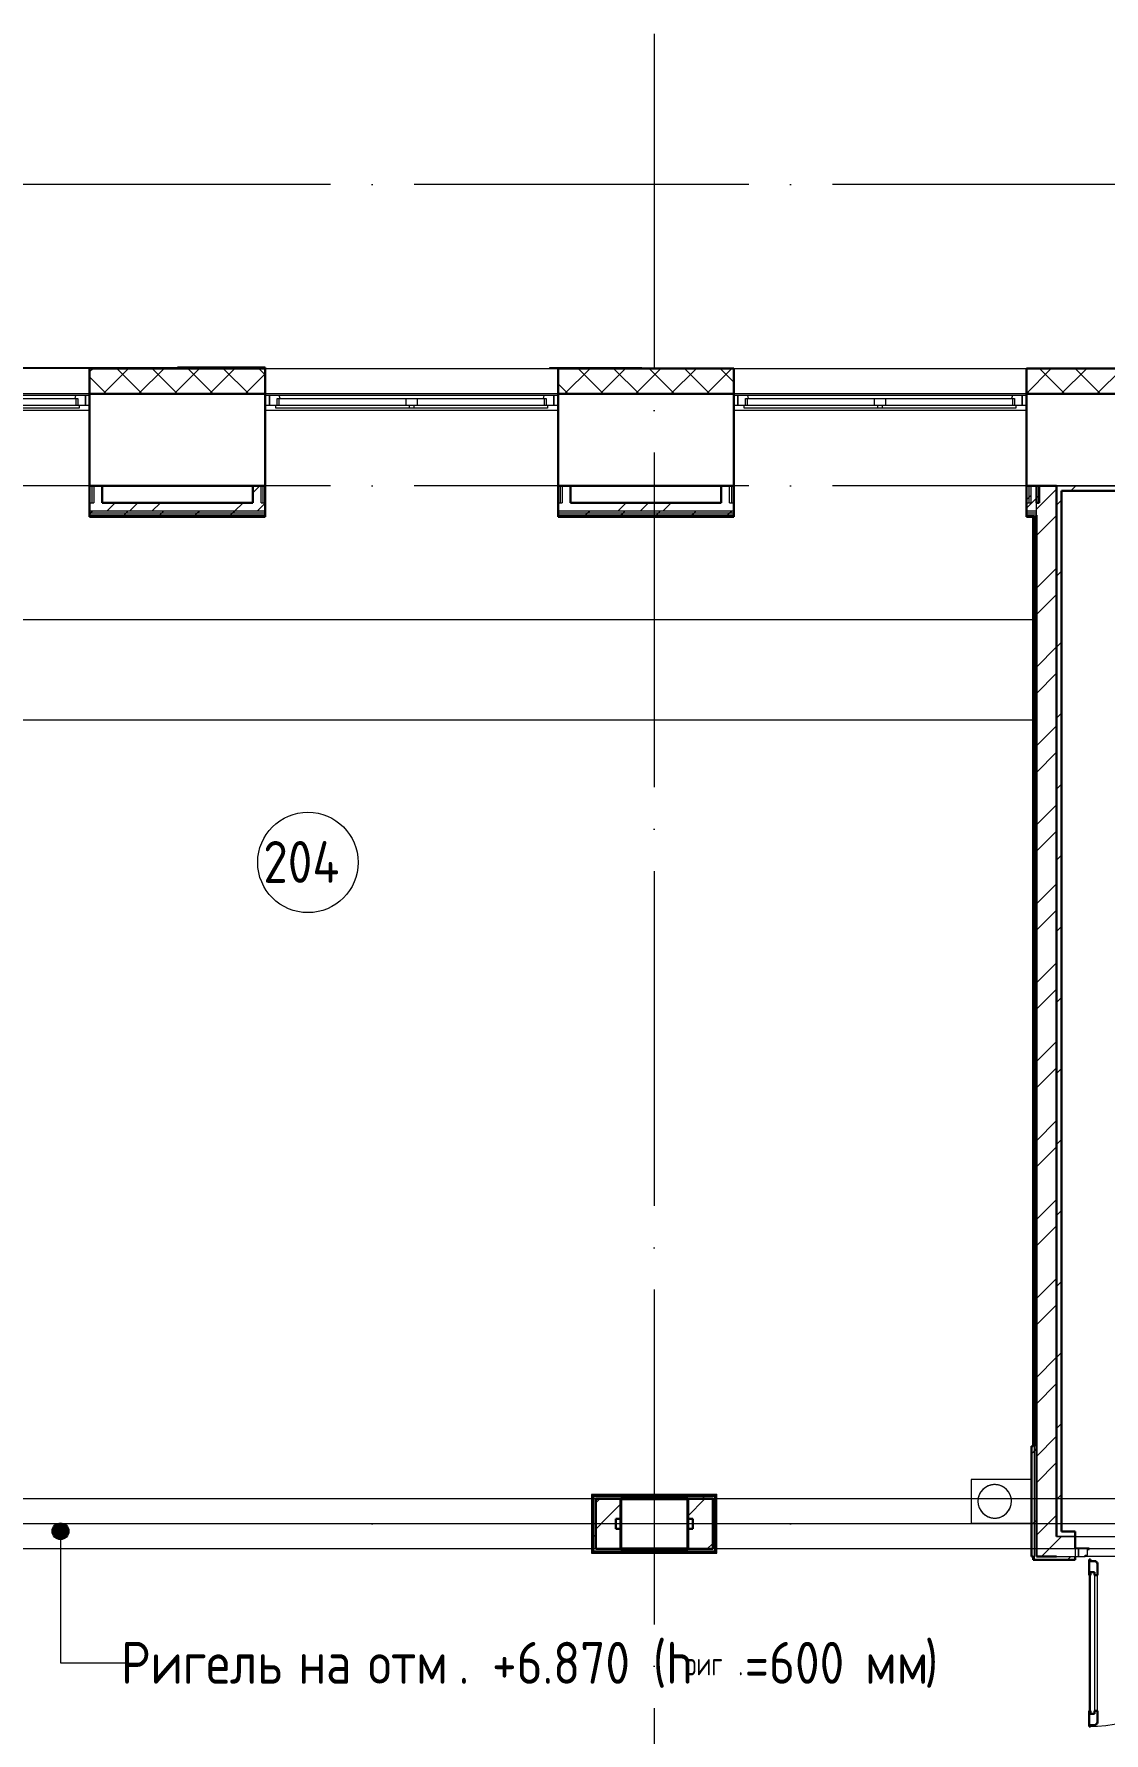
# Model space of a CAD drawing. Header units: millimetres. Extents: x -586848 to 520591, y -385801 to 675781.
# Drawn here: x 107966 to 114362, y 621422 to 631571 of the extents above; entities that cross this region are included whole.
import ezdxf

# ---------------------------------------------------------------- set-up
doc = ezdxf.new("R2010")
doc.units = ezdxf.units.MM
doc.linetypes.add('ADSK_Линия сетки', pattern=[25, 20, -2.5, 0, -2.5])
doc.linetypes.add('ADSK_Сверху', pattern=[450, 300, -150])
for name, color, linetype, lineweight in [('_ Окна', 7, 'Continuous', 9), ('Аннотация', 7, 'Continuous', 18), ('Двери', 252, 'Continuous', 9), ('Линии', 7, 'Continuous', 9), ('Марки помещений', 252, 'Continuous', 20), ('Несущие колонны', 252, 'Continuous', 18), ('Ограждение', 252, 'Continuous', 9), ('Окна', 252, 'Continuous', 9), ('Оси', 252, 'Continuous', 9), ('Перекрытие', 252, 'Continuous', 18), ('Сантехника', 252, 'Continuous', 9), ('Стены внутренние', 7, 'Continuous', 18), ('Стены наружные', 7, 'Continuous', 18), ('Стены штриховка', 7, 'Continuous', 9)]:
    doc.layers.add(name, color=color, linetype=linetype, lineweight=lineweight)
doc.layers.add('Двери открывание', color=7, linetype='Continuous', lineweight=9, true_color=0xc0c0c0)
doc.styles.add('GOST Common_2', font='', dxfattribs={"width": 0.9, "height": 250})
doc.styles.add('GOST Common_4', font='', dxfattribs={"height": 7})
doc.styles.get('GOST Common_2').set_extended_font_data('GOST type B')
doc.styles.get('GOST Common_4').set_extended_font_data('GOST 2.304 type A')

# ---------------------------------------------------------------- blocks, each defined once
blk = doc.blocks.new('2 этаж')
at = {"layer": 'Аннотация', "lineweight": 9, "true_color": 0x636466}
h = blk.add_hatch(color=251, dxfattribs=at)
edge = h.paths.add_edge_path()
edge.add_arc((108927, -10083), 50, 0, 360)
at = {"layer": '_ Окна', "color": 251, "lineweight": 18, "true_color": 0x636466}
for p, q in [((109017, -3299), (109012, -3316)), ((109076, -3299), (109017, -3299)), ((109018, -3316), (109030, -3316)), ((109030, -3316), (109030, -3357)), ((109076, -3357), (109076, -3299)), ((110235, -3299), (110176, -3299)), ((110176, -3299), (110176, -3357)), ((110222, -3357), (110222, -3316)), ((110222, -3316), (110234, -3316)), ((110240, -3316), (110235, -3299)), ((111817, -3299), (111812, -3316)), ((111876, -3299), (111817, -3299)), ((111818, -3316), (111830, -3316)), ((111830, -3316), (111830, -3357)), ((111876, -3357), (111876, -3299)), ((113035, -3299), (112976, -3299)), ((112976, -3299), (112976, -3357)), ((113022, -3357), (113022, -3316)), ((113022, -3316), (113034, -3316)), ((113040, -3316), (113035, -3299)), ((114617, -3299), (114612, -3316)), ((114676, -3299), (114617, -3299)), ((114618, -3316), (114630, -3316)), ((114630, -3316), (114630, -3357)), ((114676, -3357), (114676, -3299)), ((109038, -3357), (109076, -3357)), ((110176, -3357), (110214, -3357)), ((111838, -3357), (111876, -3357)), ((112976, -3357), (113014, -3357)), ((114638, -3357), (114676, -3357))]:
    blk.add_line(p, q, dxfattribs=at)
at = {"layer": '_ Окна', "color": 251, "true_color": 0x636466}
for p, q in [((109101, -3299), (109076, -3299)), ((109076, -3299), (109076, -3357)), ((110176, -3299), (110151, -3299)), ((110176, -3357), (110176, -3299)), ((111901, -3299), (111876, -3299)), ((111876, -3299), (111876, -3357)), ((112976, -3299), (112951, -3299)), ((112976, -3357), (112976, -3299)), ((114701, -3299), (114676, -3299)), ((114676, -3299), (114676, -3357)), ((109076, -3357), (109101, -3357)), ((110151, -3357), (110176, -3357)), ((111876, -3357), (111901, -3357)), ((112951, -3357), (112976, -3357)), ((114676, -3357), (114701, -3357))]:
    blk.add_line(p, q, dxfattribs=at)
at = {"layer": 'Аннотация', "color": 251, "lineweight": 9, "true_color": 0x636466}
for p, q in [((108927, -10083), (108927, -10869)), ((108927, -10869), (109312, -10869))]:
    blk.add_line(p, q, dxfattribs=at)
blk.add_circle((108927, -10083), 50, dxfattribs=at)
at = {"layer": 'Двери', "color": 251, "true_color": 0x636466}
for p, q in [((114991, -10184), (114991, -10234)), ((115011, -10184), (114991, -10184)), ((114991, -10234), (115011, -10234)), ((115011, -10234), (115011, -10184)), ((115075, -10184), (115011, -10184)), ((115011, -10184), (115011, -10234)), ((115011, -10234), (115052, -10234)), ((115052, -10234), (115052, -10226)), ((115052, -10226), (115066, -10226)), ((115066, -10226), (115066, -10192)), ((115066, -10192), (115075, -10192)), ((115075, -10192), (115075, -10184)), ((115075, -10346), (115075, -11156)), ((115084, -10328), (115108, -10328)), ((115084, -11174), (115084, -10328)), ((115108, -10328), (115108, -11174)), ((115125, -11156), (115125, -10346)), ((115108, -11174), (115084, -11174))]:
    blk.add_line(p, q, dxfattribs=at)
at = {"layer": 'Двери', "color": 251, "lineweight": 30, "true_color": 0x636466}
for p, q in [((115083, -10252), (115075, -10252)), ((115075, -10252), (115075, -10346)), ((115084, -10346), (115075, -10346)), ((115083, -10261), (115083, -10252)), ((115117, -10261), (115083, -10261)), ((115084, -10328), (115084, -10346)), ((115108, -10328), (115084, -10328)), ((115108, -10346), (115108, -10328)), ((115125, -10346), (115108, -10346)), ((115117, -10270), (115117, -10261)), ((115125, -10270), (115117, -10270)), ((115125, -10346), (115125, -10270)), ((115075, -11156), (115075, -11250)), ((115084, -11156), (115075, -11156)), ((115084, -11174), (115084, -11156)), ((115108, -11156), (115108, -11174)), ((115125, -11156), (115108, -11156)), ((115125, -11232), (115125, -11156)), ((115075, -11250), (115083, -11250)), ((115083, -11250), (115083, -11241)), ((115083, -11241), (115117, -11241)), ((115108, -11174), (115084, -11174)), ((115117, -11241), (115117, -11232)), ((115117, -11232), (115125, -11232))]:
    blk.add_line(p, q, dxfattribs=at)
at = {"layer": 'Двери открывание', "color": 251, "true_color": 0x636466}
blk.add_arc((115057, -10252), 998, 271.0334, 0, dxfattribs=at)
at = {"layer": 'Линии', "color": 251, "linetype": 'ADSK_Сверху', "ltscale": 100, "true_color": 0x636466}
for p, q in [((117881, -9889), (107016, -9889)), ((117881, -10189), (107016, -10189))]:
    blk.add_line(p, q, dxfattribs=at)
at = {"layer": 'Марки помещений', "color": 251, "true_color": 0x636466}
blk.add_circle((110406, -6088), 300, dxfattribs=at)
at = {"layer": 'Несущие колонны', "color": 251, "lineweight": 40, "true_color": 0x636466}
for p, q in [((112276, -10189), (112276, -9889)), ((112276, -9889), (112676, -9889)), ((112676, -9889), (112276, -9889)), ((112276, -9889), (112276, -10189)), ((112676, -9889), (112676, -10189)), ((112676, -10189), (112676, -9889)), ((112676, -10189), (112276, -10189)), ((112276, -10189), (112676, -10189))]:
    blk.add_line(p, q, dxfattribs=at)
at = {"layer": 'Ограждение', "color": 251, "true_color": 0x636466}
for p, q in [((109101, -3389), (107351, -3389)), ((111901, -3389), (110151, -3389)), ((114701, -3389), (112951, -3389)), ((114741, -4639), (107041, -4639)), ((114741, -5239), (107041, -5239)), ((114736, -5239), (114736, -9304)), ((114741, -9304), (114736, -9304)), ((112106, -9869), (112101, -9864)), ((112101, -9864), (112101, -10214)), ((112851, -9864), (112101, -9864)), ((112851, -9864), (112846, -9869)), ((112851, -10214), (112851, -9864)), ((112106, -10209), (112101, -10214)), ((112101, -10214), (112851, -10214)), ((112846, -10209), (112851, -10214))]:
    blk.add_line(p, q, dxfattribs=at)
at = {"layer": 'Окна', "color": 251, "true_color": 0x636466}
for p, q in [((109017, -3299), (107435, -3299)), ((108261, -3316), (109018, -3316)), ((109018, -3316), (109018, -3357)), ((110234, -3316), (110991, -3316)), ((110234, -3357), (110234, -3316)), ((111817, -3299), (110235, -3299)), ((110991, -3316), (111061, -3316)), ((110991, -3316), (110991, -3357)), ((111061, -3316), (111818, -3316)), ((111061, -3357), (111061, -3316)), ((111818, -3316), (111818, -3357)), ((113034, -3316), (113791, -3316)), ((113034, -3357), (113034, -3316)), ((114617, -3299), (113035, -3299)), ((113791, -3316), (113861, -3316)), ((113791, -3316), (113791, -3357)), ((113861, -3316), (114618, -3316)), ((113861, -3357), (113861, -3316)), ((114618, -3316), (114618, -3357)), ((108241, -3357), (109038, -3357)), ((109038, -3374), (108241, -3374)), ((109038, -3357), (109038, -3374)), ((110214, -3357), (111011, -3357)), ((110214, -3374), (110214, -3357)), ((111011, -3374), (110214, -3374)), ((111011, -3357), (111041, -3357)), ((111011, -3357), (111011, -3374)), ((111041, -3374), (111011, -3374)), ((111041, -3357), (111838, -3357)), ((111041, -3374), (111041, -3357)), ((111838, -3374), (111041, -3374)), ((111838, -3357), (111838, -3374)), ((113014, -3357), (113811, -3357)), ((113014, -3374), (113014, -3357)), ((113811, -3374), (113014, -3374)), ((113811, -3357), (113841, -3357)), ((113811, -3357), (113811, -3374)), ((113841, -3374), (113811, -3374)), ((113841, -3357), (114638, -3357)), ((113841, -3374), (113841, -3357)), ((114638, -3374), (113841, -3374)), ((114638, -3357), (114638, -3374))]:
    blk.add_line(p, q, dxfattribs=at)
at = {"layer": 'Оси', "color": 251, "linetype": 'ADSK_Линия сетки', "ltscale": 100, "true_color": 0x636466}
for p, q in [((112476, -1139), (112476, -32265)), ((170543, -2039), (93566, -2039)), ((170543, -3839), (93566, -3839)), ((170543, -10039), (93566, -10039))]:
    blk.add_line(p, q, dxfattribs=at)
at = {"layer": 'Перекрытие', "color": 251, "ltscale": 100, "true_color": 0x636466}
for p, q in [((112101, -10039), (107046, -10039)), ((114731, -10039), (112851, -10039))]:
    blk.add_line(p, q, dxfattribs=at)
at = {"layer": 'Сантехника', "color": 251, "true_color": 0x636466}
for p, q in [((114731, -9774), (114371, -9774)), ((114371, -9774), (114371, -10034)), ((114371, -10034), (114731, -10034))]:
    blk.add_line(p, q, dxfattribs=at)
at = {"layer": 'Сантехника', "color": 251, "true_color": 0x636466, "flags": 128}
for points in [[(114611, -9904), (114611, -9900), (114611, -9896), (114610, -9892), (114610, -9888), (114609, -9884), (114608, -9880), (114607, -9877), (114606, -9873), (114605, -9869), (114603, -9865), (114601, -9862), (114600, -9858), (114598, -9855), (114596, -9851), (114594, -9848), (114591, -9845), (114589, -9841), (114586, -9838), (114583, -9835), (114581, -9833), (114578, -9830), (114575, -9827), (114572, -9825), (114568, -9822), (114565, -9820), (114562, -9818), (114558, -9816), (114555, -9814), (114551, -9813), (114547, -9811), (114543, -9810), (114540, -9808), (114536, -9807), (114532, -9806), (114528, -9806), (114524, -9805), (114520, -9805), (114516, -9804), (114512, -9804), (114508, -9804), (114504, -9804), (114500, -9805), (114496, -9805), (114492, -9806), (114488, -9807), (114484, -9808), (114481, -9809), (114477, -9810), (114473, -9812), (114469, -9813), (114466, -9815), (114462, -9817), (114459, -9819), (114455, -9821), (114452, -9823), (114449, -9826), (114446, -9828), (114443, -9831), (114440, -9834), (114437, -9837), (114435, -9840), (114432, -9843), (114430, -9846), (114427, -9849), (114425, -9853), (114423, -9856), (114421, -9860), (114420, -9863), (114418, -9867), (114417, -9871), (114416, -9875), (114414, -9878), (114413, -9882), (114413, -9886), (114412, -9890), (114412, -9894), (114411, -9898), (114411, -9902), (114411, -9904)], [(114411, -9904), (114411, -9908), (114411, -9912), (114412, -9916), (114412, -9920), (114413, -9924), (114414, -9928), (114415, -9932), (114416, -9936), (114417, -9939), (114419, -9943), (114421, -9947), (114422, -9950), (114424, -9954), (114426, -9957), (114428, -9961), (114431, -9964), (114433, -9967), (114436, -9970), (114439, -9973), (114441, -9976), (114444, -9979), (114447, -9981), (114450, -9984), (114454, -9986), (114457, -9988), (114460, -9990), (114464, -9992), (114467, -9994), (114471, -9996), (114475, -9997), (114479, -9999), (114482, -10000), (114486, -10001), (114490, -10002), (114494, -10003), (114498, -10003), (114502, -10004), (114506, -10004), (114510, -10004), (114514, -10004), (114518, -10004), (114522, -10004), (114526, -10003), (114530, -10002), (114534, -10002), (114538, -10001), (114541, -10000), (114545, -9998), (114549, -9997), (114553, -9995), (114556, -9993), (114560, -9992), (114563, -9990), (114567, -9987), (114570, -9985), (114573, -9983), (114576, -9980), (114579, -9977), (114582, -9975), (114585, -9972), (114587, -9969), (114590, -9966), (114592, -9962), (114595, -9959), (114597, -9956), (114599, -9952), (114601, -9949), (114602, -9945), (114604, -9941), (114605, -9938), (114606, -9934), (114608, -9930), (114609, -9926), (114609, -9922), (114610, -9918), (114610, -9914), (114611, -9910), (114611, -9906), (114611, -9904)]]:
    blk.add_lwpolyline(points, dxfattribs=at)
at = {"layer": 'Сантехника', "color": 251, "true_color": 0x636466}
for start, end in [(0, 180), (180, 0)]:
    blk.add_arc((114511, -9904), 100, start, end, dxfattribs=at)
at = {"layer": 'Стены внутренние', "color": 251, "lineweight": 30, "true_color": 0x636466}
for p, q in [((109626, -3137), (109101, -3137)), ((109101, -3137), (109101, -3289)), ((110151, -3289), (110151, -3137)), ((112951, -3137), (111901, -3137)), ((111901, -3137), (111901, -3289)), ((112951, -3289), (112951, -3137)), ((115721, -3137), (114701, -3137)), ((114701, -3137), (114701, -3289)), ((110151, -3289), (109101, -3289)), ((109101, -3289), (109101, -3839)), ((109101, -3289), (110151, -3289)), ((110151, -3839), (110151, -3289)), ((112951, -3289), (111901, -3289)), ((111901, -3289), (111901, -3839)), ((111901, -3289), (112951, -3289)), ((112951, -3839), (112951, -3289)), ((115721, -3289), (114701, -3289)), ((114701, -3289), (114701, -3839)), ((114701, -3289), (115721, -3289)), ((109176, -3839), (110076, -3839)), ((111976, -3839), (112876, -3839))]:
    blk.add_line(p, q, dxfattribs=at)
at = {"layer": 'Стены внутренние', "color": 251, "linetype": 'Continuous', "lineweight": 9, "true_color": 0x636466}
for p, q in [((109103, -3156), (109120, -3139)), ((109182, -3289), (109332, -3139)), ((109415, -3289), (109265, -3139)), ((109278, -3137), (109276, -3139)), ((109394, -3289), (109544, -3139)), ((109627, -3289), (109477, -3139)), ((109512, -3137), (109511, -3139)), ((109595, -3139), (109594, -3137)), ((109606, -3289), (109756, -3139)), ((109840, -3289), (109690, -3139)), ((109818, -3289), (109968, -3139)), ((110052, -3289), (109902, -3139)), ((110149, -3174), (110114, -3139)), ((111940, -3289), (112090, -3139)), ((112173, -3289), (112023, -3139)), ((112152, -3289), (112302, -3139)), ((112385, -3289), (112235, -3139)), ((112328, -3137), (112327, -3139)), ((112364, -3289), (112514, -3139)), ((112411, -3139), (112410, -3137)), ((112597, -3289), (112447, -3139)), ((112576, -3289), (112726, -3139)), ((112809, -3289), (112659, -3139)), ((112788, -3289), (112938, -3139)), ((112951, -3219), (112872, -3139)), ((114701, -3286), (114847, -3139)), ((114931, -3289), (114781, -3139)), ((114874, -3139), (114873, -3137)), ((114909, -3289), (115059, -3139)), ((115143, -3289), (114993, -3139)), ((115122, -3289), (115272, -3139)), ((109203, -3289), (109103, -3189)), ((110030, -3289), (110149, -3171)), ((111961, -3289), (111901, -3229)), ((114719, -3289), (114701, -3272))]:
    blk.add_line(p, q, dxfattribs=at)
at = {"layer": 'Стены внутренние', "color": 251, "true_color": 0x636466}
for p, q in [((110151, -3137), (111901, -3137)), ((112951, -3137), (114701, -3137)), ((109101, -3289), (107351, -3289)), ((111901, -3289), (110151, -3289)), ((114701, -3289), (112951, -3289)), ((114881, -3839), (115721, -3839))]:
    blk.add_line(p, q, dxfattribs=at)
at = {"layer": 'Стены наружные', "color": 251, "true_color": 0x636466}
for p, q in [((106826, -3132), (109626, -3132)), ((109101, -3137), (107351, -3137)), ((109101, -3137), (109101, -3132)), ((111851, -3132), (112401, -3132)), ((111851, -3137), (111851, -3132)), ((112401, -3137), (112401, -3132)), ((114991, -10114), (116121, -10114)), ((116060, -10234), (115052, -10234))]:
    blk.add_line(p, q, dxfattribs=at)
at = {"layer": 'Стены наружные', "color": 251, "lineweight": 30, "true_color": 0x636466}
for p, q in [((110151, -3132), (109626, -3132)), ((109626, -3132), (109626, -3137)), ((109626, -3137), (110151, -3137)), ((110151, -3137), (110151, -3132)), ((109101, -3839), (109101, -4024)), ((109176, -3839), (109101, -3839)), ((109176, -3939), (109176, -3839)), ((110076, -3839), (110076, -3939)), ((110151, -3839), (110076, -3839)), ((110151, -4024), (110151, -3839)), ((111901, -3839), (111901, -4024)), ((111976, -3839), (111901, -3839)), ((111976, -3939), (111976, -3839)), ((112876, -3839), (112876, -3939)), ((112951, -3839), (112876, -3839)), ((112951, -4024), (112951, -3839)), ((114881, -3839), (114701, -3839)), ((114701, -3839), (114701, -4024)), ((114761, -3839), (114761, -3939)), ((114776, -3939), (114776, -3839)), ((114881, -3839), (114881, -10114)), ((110076, -3939), (109176, -3939)), ((112876, -3939), (111976, -3939)), ((114761, -3939), (114776, -3939)), ((114911, -3869), (115721, -3869)), ((114911, -10084), (114911, -3869)), ((109101, -4024), (110151, -4024)), ((111901, -4024), (112951, -4024)), ((114701, -4024), (114741, -4024)), ((114741, -4024), (114741, -9574)), ((114746, -9574), (114746, -4019)), ((114761, -4014), (114761, -10234)), ((114731, -9574), (114731, -10234)), ((114741, -9574), (114731, -9574)), ((112846, -9869), (112106, -9869)), ((112106, -9869), (112106, -10209)), ((112841, -9874), (112111, -9874)), ((112111, -9874), (112111, -10204)), ((112126, -9889), (112276, -9889)), ((112126, -10189), (112126, -9889)), ((112676, -9889), (112826, -9889)), ((112826, -10189), (112826, -9889)), ((112841, -10204), (112841, -9874)), ((112846, -10209), (112846, -9869)), ((112246, -10009), (112276, -10009)), ((112246, -10069), (112246, -10009)), ((112676, -10009), (112706, -10009)), ((112706, -10009), (112706, -10069)), ((112276, -10069), (112246, -10069)), ((112706, -10069), (112676, -10069)), ((114991, -10084), (114911, -10084)), ((114991, -10114), (114991, -10084)), ((114991, -10184), (114991, -10114)), ((112106, -10209), (112846, -10209)), ((112111, -10204), (112841, -10204)), ((112276, -10189), (112126, -10189)), ((112826, -10189), (112676, -10189)), ((114731, -10234), (114741, -10234)), ((114741, -10234), (114741, -10254)), ((114761, -10234), (114881, -10234)), ((114991, -10254), (114991, -10234)), ((114741, -10254), (114991, -10254))]:
    blk.add_line(p, q, dxfattribs=at)
at = {"layer": 'Стены наружные', "color": 251, "linetype": 'Continuous', "lineweight": 9, "true_color": 0x636466}
for p, q in [((110076, -3881), (110118, -3839)), ((114966, -3869), (114996, -3839)), ((109204, -3989), (109254, -3939)), ((109339, -3989), (109389, -3939)), ((109474, -3989), (109524, -3939)), ((109968, -3989), (110018, -3939)), ((110103, -3989), (110151, -3941)), ((111926, -3939), (111926, -3939)), ((112258, -3989), (112308, -3939)), ((112392, -3989), (112442, -3939)), ((112527, -3989), (112577, -3939)), ((114701, -3922), (114714, -3909)), ((114701, -3971), (114732, -3939)), ((114714, -3909), (114726, -3897)), ((114732, -3939), (114776, -3896)), ((114761, -3978), (114881, -3858)), ((114881, -3954), (114911, -3924)), ((109101, -4006), (109106, -4002)), ((109106, -4002), (109118, -3989)), ((109154, -4024), (109159, -4019)), ((109225, -4024), (109230, -4019)), ((109295, -4024), (109300, -4019)), ((109300, -4019), (109305, -4014)), ((109305, -4014), (109318, -4002)), ((109318, -4002), (109330, -3989)), ((109366, -4024), (109371, -4019)), ((109437, -4024), (109442, -4019)), ((109508, -4024), (109513, -4019)), ((109518, -4014), (109530, -4002)), ((109530, -4002), (109543, -3989)), ((109578, -4024), (109583, -4019)), ((109649, -4024), (109654, -4019)), ((109720, -4024), (109725, -4019)), ((109725, -4019), (109730, -4014)), ((109730, -4014), (109742, -4002)), ((109742, -4002), (109755, -3989)), ((109790, -4024), (109795, -4019)), ((109861, -4024), (109866, -4019)), ((109932, -4024), (109937, -4019)), ((109942, -4014), (109954, -4002)), ((109954, -4002), (109967, -3989)), ((110002, -4024), (110007, -4019)), ((110073, -4024), (110078, -4019)), ((110144, -4024), (110149, -4019)), ((110149, -4019), (110151, -4017)), ((111912, -4024), (111917, -4019)), ((111982, -4024), (111987, -4019)), ((112053, -4024), (112058, -4019)), ((112063, -4014), (112076, -4002)), ((112076, -4002), (112088, -3989)), ((112124, -4024), (112129, -4019)), ((112195, -4024), (112200, -4019)), ((112265, -4024), (112270, -4019)), ((112270, -4019), (112275, -4014)), ((112275, -4014), (112288, -4002)), ((112288, -4002), (112300, -3989)), ((112336, -4024), (112341, -4019)), ((112407, -4024), (112412, -4019)), ((112477, -4024), (112482, -4019)), ((112487, -4014), (112500, -4002)), ((112500, -4002), (112512, -3989)), ((112548, -4024), (112553, -4019)), ((112619, -4024), (112624, -4019)), ((112689, -4024), (112694, -4019)), ((112694, -4019), (112699, -4014)), ((112699, -4014), (112712, -4002)), ((112712, -4002), (112724, -3989)), ((112760, -4024), (112765, -4019)), ((112831, -4024), (112836, -4019)), ((112902, -4024), (112907, -4019)), ((112912, -4014), (112924, -4002)), ((112924, -4002), (112937, -3989)), ((114740, -4024), (114745, -4019)), ((114761, -4135), (114881, -4015)), ((114741, -4094), (114746, -4089)), ((114741, -4165), (114746, -4160)), ((114746, -4089), (114761, -4074)), ((114741, -4235), (114746, -4230)), ((114741, -4306), (114746, -4301)), ((114761, -4450), (114881, -4330)), ((114881, -4378), (114911, -4348)), ((114741, -4377), (114746, -4372)), ((114741, -4448), (114746, -4443)), ((114741, -4518), (114746, -4513)), ((114746, -4513), (114761, -4498)), ((114761, -4607), (114881, -4487)), ((114741, -4589), (114746, -4584)), ((114741, -4660), (114746, -4655)), ((114741, -4730), (114746, -4725)), ((114741, -4801), (114746, -4796)), ((114741, -4872), (114746, -4867)), ((114761, -4921), (114881, -4801)), ((114881, -4803), (114911, -4773)), ((114741, -4943), (114746, -4938)), ((114746, -4938), (114761, -4923)), ((114761, -5078), (114881, -4958)), ((114741, -5013), (114746, -5008)), ((114741, -5084), (114746, -5079)), ((114741, -5155), (114746, -5150)), ((114741, -5225), (114746, -5220)), ((114761, -5392), (114881, -5272)), ((114881, -5227), (114911, -5197)), ((114741, -5296), (114746, -5291)), ((114741, -5367), (114746, -5362)), ((114746, -5362), (114761, -5347)), ((114741, -5438), (114746, -5433)), ((114761, -5550), (114881, -5430)), ((114741, -5508), (114746, -5503)), ((114741, -5579), (114746, -5574)), ((114741, -5650), (114746, -5645)), ((114881, -5651), (114911, -5621)), ((114741, -5720), (114746, -5715)), ((114746, -5786), (114761, -5771)), ((114761, -5864), (114881, -5744)), ((114741, -5791), (114746, -5786)), ((114741, -5862), (114746, -5857)), ((114741, -5933), (114746, -5928)), ((114761, -6021), (114881, -5901)), ((114741, -6003), (114746, -5998)), ((114741, -6074), (114746, -6069)), ((114881, -6075), (114911, -6045)), ((114741, -6145), (114746, -6140)), ((114741, -6215), (114746, -6210)), ((114741, -6286), (114746, -6281)), ((114746, -6210), (114761, -6195)), ((114761, -6335), (114881, -6215)), ((114741, -6357), (114746, -6352)), ((114761, -6493), (114881, -6373)), ((114741, -6428), (114746, -6423)), ((114741, -6498), (114746, -6493)), ((114881, -6500), (114911, -6470)), ((114741, -6569), (114746, -6564)), ((114741, -6640), (114746, -6635)), ((114746, -6635), (114761, -6620)), ((114761, -6807), (114881, -6687)), ((114741, -6710), (114746, -6705)), ((114741, -6781), (114746, -6776)), ((114741, -6852), (114746, -6847)), ((114761, -6964), (114881, -6844)), ((114881, -6924), (114911, -6894)), ((114741, -6922), (114746, -6917)), ((114741, -6993), (114746, -6988)), ((114741, -7064), (114746, -7059)), ((114741, -7135), (114746, -7130)), ((114741, -7205), (114746, -7200)), ((114761, -7278), (114881, -7158)), ((114741, -7276), (114746, -7271)), ((114741, -7347), (114746, -7342)), ((114761, -7435), (114881, -7315)), ((114881, -7348), (114911, -7318)), ((114741, -7417), (114746, -7412)), ((114741, -7488), (114746, -7483)), ((114741, -7559), (114746, -7554)), ((114741, -7630), (114746, -7625)), ((114741, -7700), (114746, -7695)), ((114761, -7750), (114881, -7630)), ((114741, -7771), (114746, -7766)), ((114761, -7907), (114881, -7787)), ((114881, -7772), (114911, -7742)), ((114741, -7842), (114746, -7837)), ((114741, -7912), (114746, -7907)), ((114741, -7983), (114746, -7978)), ((114741, -8054), (114746, -8049)), ((114761, -8221), (114881, -8101)), ((114741, -8125), (114746, -8120)), ((114741, -8195), (114746, -8190)), ((114881, -8197), (114911, -8167)), ((114741, -8266), (114746, -8261)), ((114761, -8378), (114881, -8258)), ((114741, -8337), (114746, -8332)), ((114741, -8407), (114746, -8402)), ((114741, -8478), (114746, -8473)), ((114741, -8549), (114746, -8544)), ((114741, -8620), (114746, -8615)), ((114761, -8693), (114881, -8573)), ((114881, -8621), (114911, -8591)), ((114741, -8690), (114746, -8685)), ((114741, -8761), (114746, -8756)), ((114741, -8832), (114746, -8827)), ((114746, -8756), (114761, -8741)), ((114761, -8850), (114881, -8730)), ((114741, -8902), (114746, -8897)), ((114741, -8973), (114746, -8968)), ((114881, -9045), (114911, -9015)), ((114741, -9044), (114746, -9039)), ((114741, -9115), (114746, -9110)), ((114761, -9164), (114881, -9044)), ((114741, -9185), (114746, -9180)), ((114746, -9180), (114761, -9165)), ((114761, -9321), (114881, -9201)), ((114741, -9256), (114746, -9251)), ((114741, -9327), (114746, -9322)), ((114741, -9397), (114746, -9392)), ((114741, -9468), (114746, -9463)), ((114741, -9539), (114746, -9534)), ((114761, -9636), (114881, -9516)), ((114881, -9469), (114911, -9439)), ((114731, -9619), (114746, -9604)), ((114746, -9604), (114761, -9589)), ((114761, -9793), (114881, -9673)), ((112106, -9911), (112111, -9906)), ((112126, -9913), (112150, -9889)), ((112143, -9874), (112148, -9869)), ((112187, -10009), (112276, -9920)), ((112213, -9874), (112218, -9869)), ((112284, -9874), (112289, -9869)), ((112340, -9889), (112355, -9874)), ((112355, -9874), (112360, -9869)), ((112426, -9874), (112431, -9869)), ((112496, -9874), (112501, -9869)), ((112567, -9874), (112572, -9869)), ((112638, -9874), (112643, -9869)), ((112676, -9992), (112779, -9889)), ((112708, -9874), (112713, -9869)), ((112764, -9889), (112779, -9874)), ((112779, -9874), (112784, -9869)), ((112841, -9883), (112846, -9878)), ((114881, -9894), (114911, -9864)), ((112106, -9982), (112111, -9977)), ((112106, -10052), (112111, -10047)), ((112126, -10070), (112187, -10009)), ((112841, -9954), (112846, -9949)), ((112841, -10025), (112846, -10020)), ((114731, -10044), (114746, -10029)), ((114746, -10029), (114761, -10014)), ((114761, -10107), (114881, -9987)), ((112106, -10123), (112111, -10118)), ((112111, -10118), (112126, -10103)), ((112841, -10095), (112846, -10090)), ((114791, -10234), (114881, -10144)), ((114881, -10144), (114911, -10114)), ((112106, -10194), (112111, -10189)), ((112161, -10209), (112166, -10204)), ((112232, -10209), (112237, -10204)), ((112303, -10209), (112308, -10204)), ((112373, -10209), (112378, -10204)), ((112444, -10209), (112449, -10204)), ((112449, -10204), (112464, -10189)), ((112515, -10209), (112520, -10204)), ((112586, -10209), (112591, -10204)), ((112656, -10209), (112661, -10204)), ((112727, -10209), (112732, -10204)), ((112793, -10189), (112826, -10156)), ((112798, -10209), (112803, -10204)), ((112841, -10166), (112846, -10161)), ((114741, -10246), (114746, -10241)), ((114803, -10254), (114808, -10249)), ((114874, -10254), (114879, -10249)), ((114945, -10254), (114950, -10249)), ((114950, -10249), (114965, -10234))]:
    blk.add_line(p, q, dxfattribs=at)
at = {"layer": 'Стены штриховка', "color": 251, "true_color": 0x636466}
for p, q in [((110149, -3139), (109103, -3139)), ((109103, -3139), (109103, -3213)), ((110149, -3213), (110149, -3139)), ((112949, -3139), (111903, -3139)), ((111903, -3139), (111903, -3213)), ((112949, -3213), (112949, -3139)), ((115719, -3139), (114703, -3139)), ((114703, -3139), (114703, -3213)), ((109101, -3213), (109103, -3213)), ((110149, -3213), (110151, -3213)), ((111901, -3213), (111903, -3213)), ((112949, -3213), (112951, -3213)), ((114701, -3213), (114703, -3213)), ((109114, -3839), (109114, -3939)), ((109126, -3839), (109126, -3939)), ((110126, -3939), (110126, -3839)), ((110139, -3939), (110139, -3839)), ((111914, -3839), (111914, -3939)), ((111926, -3839), (111926, -3939)), ((112926, -3939), (112926, -3839)), ((112939, -3939), (112939, -3839)), ((114714, -3839), (114714, -3939)), ((114726, -3839), (114726, -3939)), ((109101, -3939), (109126, -3939)), ((110126, -3939), (110151, -3939)), ((111901, -3939), (111926, -3939)), ((112926, -3939), (112951, -3939)), ((114701, -3939), (114726, -3939)), ((114761, -4014), (114761, -3939)), ((110151, -3989), (109101, -3989)), ((110151, -4002), (109101, -4002)), ((110151, -4014), (109101, -4014)), ((109101, -4019), (110151, -4019)), ((112951, -3989), (111901, -3989)), ((112951, -4002), (111901, -4002)), ((112951, -4014), (111901, -4014)), ((111901, -4019), (112951, -4019)), ((114761, -3989), (114701, -3989)), ((114761, -4002), (114701, -4002)), ((114761, -4014), (114701, -4014)), ((114701, -4019), (114746, -4019)), ((114746, -4019), (114701, -4019)), ((114746, -6834), (114761, -6834)), ((114761, -8334), (114746, -8334)), ((114746, -9574), (114741, -9574)), ((114746, -9574), (114746, -10249)), ((114991, -10114), (114881, -10114)), ((114881, -10114), (114991, -10114)), ((114741, -10234), (114746, -10234)), ((114746, -10249), (114991, -10249)), ((114881, -10234), (114991, -10234))]:
    blk.add_line(p, q, dxfattribs=at)
at = {"layer": 'Аннотация', "color": 251, "true_color": 0x636466, "width": 0.9}
for s, height, style, p in [('Ригель', 250, 'GOST Common_2', (109289, -10994)), ('. +6.870 (h', 250, 'GOST Common_2', (111307, -10994)), ('=600', 250, 'GOST Common_2', (113016, -10994)), (')', 250, 'GOST Common_2', (114093, -10994)), ('на', 250, 'GOST Common_2', (110349, -10994)), ('отм', 250, 'GOST Common_2', (110766, -10994)), ('риг', 138.8, 'GOST Common_4', (112657, -10944)), ('мм', 250, 'GOST Common_2', (113736, -10994)), ('.', 139, 'GOST Common_4', (112978, -10944))]:
    blk.add_text(s, height=height, dxfattribs=dict(at, style=style)).set_placement(p)
at = {"layer": 'Марки помещений', "color": 251, "true_color": 0x636466, "style": 'GOST Common_2', "width": 0.9}
blk.add_text('204', height=250, dxfattribs=at).set_placement((110139, -6210))

msp = doc.modelspace()

# ---------------------------------------------------------------- block references
msp.add_blockref('2 этаж', (-802.7, 632710.4))

doc.saveas('drawing.dxf')
